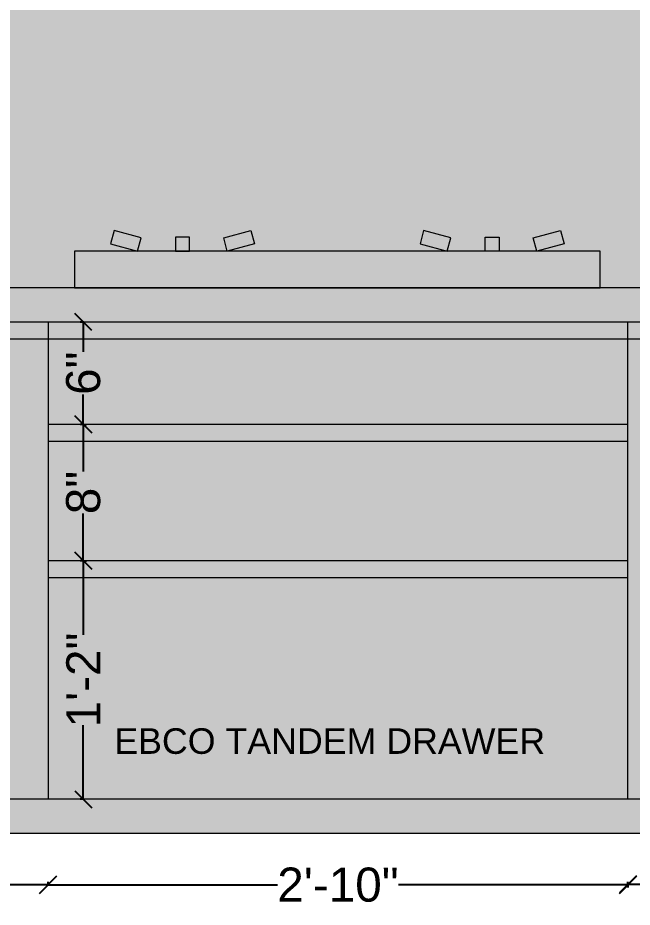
# Model space of a CAD drawing. Header units: inches. Extents: x 15448 to 46480, y -8154 to 0.
# Drawn here: x 18807.8 to 18843.8, y -3214.6 to -3162.5 of the extents above; entities that cross this region are included whole.
import ezdxf

# ---------------------------------------------------------------- set-up
doc = ezdxf.new("R2010")
doc.units = ezdxf.units.IN
doc.header["$MEASUREMENT"] = 0
doc.layers.add('IEL-HATCH-002', color=7, linetype='Continuous')
doc.layers.add('PDF4_Text', color=7, linetype='Continuous')
doc.styles.add('PDF Arial', font='arial.ttf')
doc.styles.get("Standard").update_dxf_attribs({"font": 'arial.ttf'})
doc.dimstyles.get("Standard").update_dxf_attribs({"dimtxt": 0.18, "dimasz": 0.18, "dimexe": 0.18, "dimexo": 0.0625, "dimgap": 0.09, "dimtad": 0, "dimtih": 1, "dimtoh": 1, "dimdec": 0, "dimzin": 0, "dimdsep": 46, "dimlunit": 4, "dimtxsty": 'Standard', "dimcen": 0.09, "dimadec": 0, "dimazin": 0, "dimtfac": 1, "dimtdec": 0, "dimtofl": 0, "dimtmove": 0, "dimatfit": 3, "dimfxl": 1, "dimtolj": 1, "dimtzin": 0, "dimarcsym": 0})

# ---------------------------------------------------------------- blocks, each defined once
blk = doc.blocks.new('_Oblique')
at = {"color": 0, "linetype": 'ByBlock', "lineweight": -2}
blk.add_line((-0.5, -0.5), (0.5, 0.5), dxfattribs=at)
blk = doc.blocks.new('*D160')
at = {"color": 1, "lineweight": -2, "transparency": 16777216}
for p, q in [((18809.52715575325, -3213.320165787321), (18809.52715575325, -3213.140165787321)), ((18791.52715575325, -3213.28079570858), (18791.52715575325, -3213.50016578732)), ((18791.52715575325, -3213.320165787321), (18797.87303569869, -3213.320165787321)), ((18809.52715575325, -3213.320165787321), (18803.18127580782, -3213.320165787321))]:
    blk.add_line(p, q, dxfattribs=at)
at = {"layer": 'Defpoints', "color": 0, "transparency": 16777216}
for p in [(18791.52715575325, -3182.303671322933), (18809.52715575325, -3213.320165787321), (18809.52715575325, -3213.320165787321)]:
    blk.add_point(p, dxfattribs=at)
at = {"color": 1, "lineweight": -2, "transparency": 16777216, "rotation": 180}
blk.add_blockref('_Oblique', (18791.52715575325, -3213.320165787321), dxfattribs=at)
at = {"color": 1, "lineweight": -2, "transparency": 16777216}
blk.add_blockref('_Oblique', (18809.52715575325, -3213.320165787321), dxfattribs=at)
at = {"color": 1, "lineweight": 5, "transparency": 16777216, "insert": (18800.52715575325, -3213.320165787321), "char_height": 2, "attachment_point": 5}
blk.add_mtext('\\A1;1\'-6"', dxfattribs=at)
blk = doc.blocks.new('*D161')
at = {"color": 1, "lineweight": -2, "transparency": 16777216}
for p, q in [((18809.52715575325, -3213.320165787316), (18809.52715575325, -3213.140165787316)), ((18843.52715575326, -3213.320165787316), (18843.52715575326, -3213.140165787316)), ((18809.52715575325, -3213.320165787316), (18822.98490473007, -3213.320165787316)), ((18843.52715575326, -3213.320165787316), (18830.06940677645, -3213.320165787316))]:
    blk.add_line(p, q, dxfattribs=at)
at = {"layer": 'Defpoints', "color": 0, "transparency": 16777216}
for p in [(18809.52715575325, -3213.320165787321), (18843.52715575326, -3213.320165787316), (18843.52715575326, -3213.320165787316)]:
    blk.add_point(p, dxfattribs=at)
at = {"color": 1, "lineweight": -2, "transparency": 16777216, "rotation": 180}
blk.add_blockref('_Oblique', (18809.52715575325, -3213.320165787316), dxfattribs=at)
at = {"color": 1, "lineweight": -2, "transparency": 16777216}
blk.add_blockref('_Oblique', (18843.52715575326, -3213.320165787316), dxfattribs=at)
at = {"color": 1, "lineweight": 5, "transparency": 16777216, "insert": (18826.52715575326, -3213.320165787316), "char_height": 2, "attachment_point": 5}
blk.add_mtext('\\A1;2\'-10"', dxfattribs=at)
blk = doc.blocks.new('*D162')
at = {"color": 1, "lineweight": -2, "transparency": 16777216}
for p, q in [((18860.02715559014, -3213.289399260757), (18860.02715559014, -3213.109399260757)), ((18843.52715575326, -3213.250029182017), (18843.52715575326, -3213.469399260757)), ((18843.52715575326, -3213.289399260757), (18849.12303561713, -3213.289399260757)), ((18860.02715559014, -3213.289399260757), (18854.43127572627, -3213.289399260757))]:
    blk.add_line(p, q, dxfattribs=at)
at = {"layer": 'Defpoints', "color": 0, "transparency": 16777216}
for p in [(18843.52715575326, -3185.303671322931), (18860.02715559014, -3213.289399260767), (18860.02715559014, -3213.289399260757)]:
    blk.add_point(p, dxfattribs=at)
at = {"color": 1, "lineweight": -2, "transparency": 16777216, "rotation": 180}
blk.add_blockref('_Oblique', (18843.52715575326, -3213.289399260757), dxfattribs=at)
at = {"color": 1, "lineweight": -2, "transparency": 16777216}
blk.add_blockref('_Oblique', (18860.02715559014, -3213.289399260757), dxfattribs=at)
at = {"color": 1, "lineweight": 5, "transparency": 16777216, "insert": (18851.7771556717, -3213.289399260757), "char_height": 2, "attachment_point": 5}
blk.add_mtext('\\A1;1\'-4"', dxfattribs=at)
blk = doc.blocks.new('*D171')
at = {"color": 1, "lineweight": -2, "transparency": 16777216}
for p, q in [((18811.63690039818, -3180.303678114019), (18811.41753031944, -3180.303678114019)), ((18811.59753031944, -3180.303678114019), (18811.59753031944, -3182.058835003515)), ((18811.59753031944, -3186.303678114019), (18811.59753031944, -3184.548521224524)), ((18811.63690039818, -3186.303678114019), (18811.41753031944, -3186.303678114019))]:
    blk.add_line(p, q, dxfattribs=at)
at = {"layer": 'Defpoints', "color": 0, "transparency": 16777216}
for p in [(18816.29405744953, -3180.303678114019), (18811.59753031944, -3186.303678114019), (18816.29405744953, -3186.303678114019)]:
    blk.add_point(p, dxfattribs=at)
at = {"color": 1, "lineweight": -2, "transparency": 16777216}
for p, rotation in [((18811.59753031944, -3180.303678114019), 90), ((18811.59753031944, -3186.303678114019), 270)]:
    blk.add_blockref('_Oblique', p, dxfattribs=dict(at, rotation=rotation))
at = {"color": 1, "lineweight": 5, "transparency": 16777216, "insert": (18811.59753031944, -3183.303678114024), "char_height": 2, "attachment_point": 5, "rotation": 90}
blk.add_mtext('\\A1;6"', dxfattribs=at)
blk = doc.blocks.new('*D172')
at = {"color": 1, "lineweight": -2, "transparency": 16777216}
for p, q in [((18811.59753031945, -3186.303678114019), (18811.77753031945, -3186.303678114019)), ((18811.59753031945, -3186.303678114019), (18811.59753031945, -3189.062927772954)), ((18811.59753031945, -3194.303678114019), (18811.59753031945, -3191.544428455083)), ((18811.59753031945, -3194.303678114019), (18811.77753031945, -3194.303678114019))]:
    blk.add_line(p, q, dxfattribs=at)
at = {"layer": 'Defpoints', "color": 0, "transparency": 16777216}
for p in [(18811.59753031941, -3186.303678114019), (18811.59753031938, -3194.303678114019), (18811.59753031945, -3194.303678114019)]:
    blk.add_point(p, dxfattribs=at)
at = {"color": 1, "lineweight": -2, "transparency": 16777216}
for p, rotation in [((18811.59753031945, -3186.303678114019), 90), ((18811.59753031945, -3194.303678114019), 270)]:
    blk.add_blockref('_Oblique', p, dxfattribs=dict(at, rotation=rotation))
at = {"color": 1, "lineweight": 5, "transparency": 16777216, "insert": (18811.59753031944, -3190.303678114023), "char_height": 2, "attachment_point": 5, "rotation": 90}
blk.add_mtext('\\A1;8"', dxfattribs=at)
blk = doc.blocks.new('*D173')
at = {"color": 1, "lineweight": -2, "transparency": 16777216}
for p, q in [((18811.63690039819, -3194.303678114019), (18811.41753031945, -3194.303678114019)), ((18811.59753031945, -3194.303678114019), (18811.59753031945, -3198.649558059449)), ((18811.59753031945, -3208.303678114019), (18811.59753031945, -3203.95779816859)), ((18811.63690039819, -3208.303678114019), (18811.41753031945, -3208.303678114019))]:
    blk.add_line(p, q, dxfattribs=at)
at = {"layer": 'Defpoints', "color": 0, "transparency": 16777216}
for p in [(18818.79405744954, -3194.303678114019), (18811.59753031945, -3208.303678114019), (18818.66905744965, -3208.303678114019)]:
    blk.add_point(p, dxfattribs=at)
at = {"color": 1, "lineweight": -2, "transparency": 16777216}
for p, rotation in [((18811.59753031945, -3194.303678114019), 90), ((18811.59753031945, -3208.303678114019), 270)]:
    blk.add_blockref('_Oblique', p, dxfattribs=dict(at, rotation=rotation))
at = {"color": 1, "lineweight": 5, "transparency": 16777216, "insert": (18811.59753031944, -3201.303678114024), "char_height": 2, "attachment_point": 5, "rotation": 90}
blk.add_mtext('\\A1;1\'-2"', dxfattribs=at)
blk = doc.blocks.new('A$C2FDA71ED')
at = {"lineweight": 5}
for p, q in [((56.53935174289654, 49.67127365056695), (51.36297084103717, 30.35275712479961)), ((95.17638479447487, 39.3185118463316), (56.53935174289654, 49.67127365056695)), ((90.00000389237539, 19.99999532070979), (95.17638479447487, 39.3185118463316)), ((164.0956375756869, 39.99999532070251), (144.0956375756869, 39.99999532070251)), ((144.0956375756869, 39.99999532070251), (144.0956375756068, 19.99999532070251)), ((164.0956375756869, 19.99999532070979), (164.0956375756869, 39.99999532070251)), ((213.0148903568188, 39.31851184643347), (251.6519234083971, 49.67127365049419)), ((218.1912712589983, 19.99999532070979), (213.0148903568188, 39.31851184643347)), ((251.6519234083971, 49.67127365049419), (256.8283043104166, 30.35275712482871)), ((498.3480843763246, 49.67127365056695), (493.1717034745525, 30.35275712482144)), ((536.9851174279029, 39.31851184638981), (498.3480843763246, 49.67127365056695)), ((531.8087365258834, 19.99999532070251), (536.9851174279029, 39.31851184638981)), ((585.9043702091149, 19.99999532070251), (585.9043702091149, 39.99999532067341)), ((585.9043702091149, 39.99999532067341), (605.9043702091076, 39.99999532067341)), ((605.9043702091076, 39.99999532067341), (605.9043702091076, 19.99999532070251)), ((654.8236229903268, 39.31851184639709), (693.4606560418179, 49.67127365056695)), ((660.000003892339, 19.99999532070251), (654.8236229903268, 39.31851184639709)), ((693.4606560418179, 49.67127365056695), (698.6370369440119, 30.35275712478506)), ((51.36297084103717, 30.35275712479961), (90.00000389237539, 19.99999532070979)), ((256.8283043104166, 30.35275712482871), (218.1912712589983, 19.99999532070979)), ((493.1717034745525, 30.35275712482144), (531.8087365258834, 19.99999532070251)), ((698.6370369440119, 30.35275712478506), (660.000003892339, 19.99999532070251)), ((750.0000038924773, 19.99999532065158), (3.892404492944479e-06, 19.99999532070251)), ((3.892404492944479e-06, 19.99999532070251), (3.892194564885258e-06, -32.45871879550862)), ((144.0956375756068, 19.99999532070251), (164.0956375756869, 19.99999532070979)), ((605.9043702091076, 19.99999532070251), (585.9043702091149, 19.99999532070251)), ((750.0000038920383, -32.45871879553772), (750.0000038924773, 19.99999532065158)), ((3.892324457410723e-06, -32.45871879550862), (750.0000038923099, -32.45871879553772))]:
    blk.add_line(p, q, dxfattribs=at)

msp = doc.modelspace()

# ---------------------------------------------------------------- hatches: boundary and pattern name
at = {"layer": 'IEL-HATCH-002', "lineweight": 5, "true_color": 0xae9490, "transparency": 33554687}
h = msp.add_hatch(color=253, dxfattribs=at)
h.dxf.hatch_style = 1
h.paths.add_polyline_path([(18791.02715575325, -3090.303678114017), (18773.52715575325, -3090.303678114017), (18773.52715575325, -3116.303678114017), (18791.02715575325, -3116.303678114017), (18791.02715575325, -3114.983965018894)])
h.paths.add_polyline_path([(18808.52715575326, -3090.303678114017), (18791.02715575325, -3090.303678114017), (18791.02715575325, -3114.983965018894), (18791.02715575325, -3116.303678114017), (18808.52715575326, -3116.303678114017)])
h.paths.add_polyline_path([(18826.52715575325, -3090.303678114017), (18808.52715575326, -3090.303678114017), (18808.52715575326, -3116.303678114017), (18826.52715575325, -3116.303678114017)])
h.paths.add_polyline_path([(18844.52715575325, -3090.303678114017), (18826.52715575325, -3090.303678114017), (18826.52715575325, -3116.303678114017), (18844.52715575325, -3116.303678114017)])
h.paths.add_polyline_path([(18863.52715575326, -3090.303678114017), (18844.52715575325, -3090.303678114017), (18844.52715575325, -3116.303678114017), (18863.52715575326, -3116.303678114017)])
h.paths.add_polyline_path([(18882.52715575326, -3090.303678114017), (18863.52715575326, -3090.303678114017), (18863.52715575326, -3116.303678114017), (18882.52715575326, -3116.303678114017)])
h.paths.add_polyline_path([(18808.52715575326, -3116.303678114017), (18791.02715575325, -3116.303678114017), (18791.02715575325, -3148.303678114017), (18808.52715575325, -3148.303678114017)])
h.paths.add_polyline_path([(18791.02715575325, -3116.303678114017), (18773.52715575325, -3116.303678114017), (18773.52715575325, -3148.303678114017), (18791.02715575325, -3148.303678114017)])
h.paths.add_polyline_path([(18858.19382241993, -3116.303678114017), (18844.52715575325, -3116.303678114017), (18844.52715575325, -3148.303678114017), (18858.19382241993, -3148.303678114017)])
h.paths.add_polyline_path([(18871.8604890866, -3116.303678114017), (18863.52715575326, -3116.303678114017), (18858.19382241993, -3116.303678114017), (18858.19382241993, -3148.303678114017), (18871.8604890866, -3148.303678114017)])
h.paths.add_polyline_path([(18885.52715575326, -3116.303678114017), (18871.8604890866, -3116.303678114017), (18871.8604890866, -3148.303678114017), (18885.52715575326, -3148.303678114017)])
h.paths.add_polyline_path([(18891.3654257398, -3103.537288133467), (18882.52715575326, -3116.303678114017), (18885.52715575326, -3116.303678114017), (18900.52715575326, -3116.303678114017)])
h.paths.add_polyline_path([(18882.52715575326, -3091.22162272577), (18882.52715575326, -3116.303678114017), (18891.3654257398, -3103.537288133467)])
h.paths.add_polyline_path([(18900.52715575326, -3090.303678114017), (18882.52715575326, -3090.303678114017), (18882.52715575326, -3091.22162272577), (18891.3654257398, -3103.537288133467)])
h.paths.add_polyline_path([(18900.52715575326, -3090.303678114017), (18891.3654257398, -3103.537288133467), (18900.52715575326, -3116.303678114017)])
h.paths.add_polyline_path([(18900.52715575326, -3116.303678114017), (18885.52715575326, -3116.303678114017), (18893.02715575326, -3132.303678114017)])
h.paths.add_polyline_path([(18885.52715575326, -3116.303678114017), (18885.52715575326, -3148.303678114017), (18893.02715575326, -3132.303678114017)])
h.paths.add_polyline_path([(18900.52715575326, -3116.303678114017), (18893.02715575326, -3132.303678114017), (18900.52715575326, -3148.303678114017)])
h.paths.add_polyline_path([(18893.02715575326, -3132.303678114017), (18885.52715575326, -3148.303678114017), (18900.52715575326, -3148.303678114017)])
h.paths.add_polyline_path([(18900.52715575326, -3180.303678114017), (18876.52715575326, -3180.303678114017), (18888.52715575326, -3194.303678114017)])
h.paths.add_polyline_path([(18888.52715575326, -3194.303678114017), (18876.52715575326, -3208.303678114017), (18900.52715575326, -3208.303678114017)])
h.paths.add_polyline_path([(18900.52715575326, -3180.303678114017), (18888.52715575326, -3194.303678114017), (18900.52715575326, -3208.303678114017)])
h.paths.add_polyline_path([(18876.52715575326, -3180.303678114017), (18876.52715575326, -3208.303678114017), (18888.52715575326, -3194.303678114017)])
h.paths.add_polyline_path([(18876.52715575326, -3181.303678114017), (18860.02715559014, -3181.303678114017), (18860.02715559014, -3208.303678114017), (18876.52715575326, -3208.303678114017)])
h.paths.add_polyline_path([(18860.02715559014, -3181.303678114017), (18843.52715575326, -3181.303678114017), (18843.52715575326, -3208.303678114017), (18860.02715559014, -3208.303678114017)])
h.paths.add_polyline_path([(18843.52715575326, -3187.303678114017), (18809.52715575325, -3187.303678114017), (18809.52715575325, -3194.303678114017), (18843.52715575326, -3194.303678114017)])
h.paths.add_polyline_path([(18843.52715575326, -3181.303678114017), (18809.52715575325, -3181.303678114017), (18809.52715575325, -3186.303678114017), (18843.52715575326, -3186.303678114017)])
h.paths.add_polyline_path([(18843.52715575326, -3195.303678114017), (18809.52715575325, -3195.303678114017), (18809.52715575325, -3208.303678114017), (18843.52715575326, -3208.303678114017)])
h.paths.add_polyline_path([(18809.52715575325, -3181.303678114017), (18791.52715575325, -3181.303678114017), (18791.52715575325, -3208.303678114017), (18809.52715575325, -3208.303678114017)])
h.paths.add_polyline_path([(18791.52715575325, -3181.303678114017), (18773.52715575325, -3181.303678114017), (18773.52715575325, -3208.303678114017), (18791.52715575325, -3208.303678114017)])
h.paths.add_polyline_path([(18900.52715575326, -3208.303678114017), (18773.52715575325, -3208.303678114017), (18773.52715575325, -3210.303678114017), (18900.52715575326, -3210.303678114017)])
h.paths.add_polyline_path([(18785.98742145703, -3137.597163789324), (18799.5447202292, -3137.597163789324), (18799.5447202292, -3134.50609966927), (18785.98742145703, -3134.50609966927)], flags=9)
h.paths.add_polyline_path([(18859.99049103411, -3142.597163789324), (18867.56211449932, -3142.597163789324), (18867.56211449932, -3136.980519860265), (18859.99049103411, -3136.980519860265)], flags=24)
h.paths.add_polyline_path([(18885.49867657299, -3138.427190302741), (18902.08360153888, -3138.427190302741), (18902.08360153888, -3130.310546373682), (18885.49867657299, -3130.310546373682)], flags=9)
h.paths.add_polyline_path([(18880.76921266436, -3198.627050438372), (18898.28319629328, -3198.627050438372), (18898.28319629328, -3193.010406509314), (18880.76921266436, -3193.010406509314)], flags=9)
h.paths.add_polyline_path([(18863.40497198116, -3199.078645362432), (18874.0502652963, -3199.078645362432), (18874.0502652963, -3195.987581242378), (18863.40497198116, -3195.987581242378)], flags=24)
h.paths.add_polyline_path([(18846.47169189261, -3199.078645362432), (18857.11698520775, -3199.078645362432), (18857.11698520775, -3195.987581242378), (18846.47169189261, -3195.987581242378)], flags=24)
h.paths.add_polyline_path([(18812.8706855248, -3206.450152454229), (18838.8843280896, -3206.450152454229), (18838.8843280896, -3203.359088334174), (18812.8706855248, -3203.359088334174)], flags=24)
h.paths.add_polyline_path([(18794.90497214428, -3200.078645362432), (18805.55026545942, -3200.078645362432), (18805.55026545942, -3196.987581242378), (18794.90497214428, -3196.987581242378)], flags=24)
h.paths.add_polyline_path([(18777.97169205573, -3200.078645362432), (18788.61698537087, -3200.078645362432), (18788.61698537087, -3196.987581242378), (18777.97169205573, -3196.987581242378)], flags=24)
at = {"layer": 'IEL-HATCH-002', "lineweight": 5, "true_color": 0xefebe6, "transparency": 33554687}
h = msp.add_hatch(color=7, dxfattribs=at)
h.dxf.hatch_style = 1
edge = h.paths.add_edge_path()
edge.add_line((18900.52715575326, -3148.303678114017), (18889.90751833845, -3148.303678114017))
edge.add_line((18889.90751833845, -3148.303678114017), (18889.90751833845, -3154.303678114017))
edge.add_line((18889.90751833845, -3154.303678114017), (18859.90751833845, -3154.303678114017))
edge.add_line((18859.90751833845, -3154.303678114017), (18859.90751833845, -3148.303678114017))
edge.add_line((18859.90751833845, -3148.303678114017), (18844.52715575325, -3148.303678114017))
edge.add_arc((18826.63697572152, -3201.842029877495), 56.44832726589844, 64.57924020242899, 71.52262198943419, ccw=False)
edge.add_line((18850.86812060246, -3150.859039882039), (18850.63697572253, -3151.34537501636))
edge.add_arc((18826.63697572152, -3201.842029877496), 55.90985737965612, 64.57924020243424, 77.3380518498787)
edge.add_arc((18826.63697572152, -3210.322379243809), 64.21087999945047, 78.9969723192388, 81.01413112799632)
edge.add_line((18836.66612842206, -3146.899566262887), (18834.33880243203, -3149.678734753725))
edge.add_line((18834.33880243203, -3149.678734753725), (18818.93514901101, -3149.678734753725))
edge.add_line((18818.93514901101, -3149.678734753725), (18816.60782302099, -3146.899566262884))
edge.add_arc((18826.63697572152, -3210.322379243809), 64.21087999945048, 98.98586887198724, 101.0030276807595)
edge.add_arc((18826.63697572152, -3201.842029877496), 55.90985737965611, 102.6619481501194, 115.420759797566)
edge.add_line((18802.6369757205, -3151.345375016361), (18802.40583084057, -3150.859039882042))
edge.add_arc((18826.63697572152, -3201.842029877495), 56.44832726589843, 99.69944547874888, 115.42075979757541, ccw=False)
edge.add_line((18817.1265705924, -3146.200625820822), (18817.12657059239, -3118.587578363754))
edge.add_line((18817.12657059239, -3118.587578363754), (18836.14738085066, -3118.587578363756))
edge.add_line((18836.14738085066, -3118.587578363756), (18836.14738085066, -3146.200625820828))
edge.add_arc((18826.63697572152, -3201.842029877495), 56.44832726589843, 71.52262198943419, 80.3005545212211, ccw=False)
edge.add_line((18844.52715575325, -3148.303678114017), (18844.52715575325, -3116.303678114017))
edge.add_line((18844.52715575325, -3116.303678114017), (18808.52715575325, -3116.303678114017))
edge.add_line((18808.52715575326, -3116.303678114017), (18808.52715575325, -3148.303678114017))
edge.add_line((18808.52715575325, -3148.303678114017), (18773.52715575325, -3148.303678114017))
edge.add_line((18773.52715575325, -3148.303678114017), (18773.52715575325, -3178.303678114017))
edge.add_line((18773.52715575325, -3178.303678114017), (18790.11064984983, -3178.303678114017))
edge.add_arc((18789.86333000453, -3178.401530056814), 0.2659738870397589, 21.58619770526947, 113.5781784777835)
edge.add_line((18789.75694044972, -3178.157760962766), (18789.75694044972, -3178.127496772741))
edge.add_line((18789.75694044972, -3178.127496772741), (18788.5860053417, -3177.996892463991))
edge.add_line((18788.5860053417, -3177.996892463991), (18788.5860053417, -3177.656803173145))
edge.add_line((18788.5860053417, -3177.656803173145), (18788.5860053417, -3176.970334885377))
edge.add_line((18788.5860053417, -3176.970334885377), (18788.5860053417, -3176.628135589143))
edge.add_line((18788.5860053417, -3176.628135589143), (18789.86154662557, -3176.540592937961))
edge.add_line((18789.86154662557, -3176.540592937961), (18789.88881217598, -3176.527137497314))
edge.add_arc((18789.96962857361, -3176.273738960496), 0.2659738870397133, 252.3109569997357, 357.1400386748787)
edge.add_line((18790.23527118166, -3176.287009731845), (18790.28243977673, -3175.342830355899))
edge.add_line((18790.28243977673, -3175.342830355899), (18790.38882933155, -3175.342830355899))
edge.add_arc((18790.80870357477, -3175.41389265865), 0.4258453134625201, 127.6785748160328, 170.3939121199089, ccw=False)
edge.add_line((18790.54841366377, -3175.076856468863), (18790.54841366377, -3171.122121642955))
edge.add_arc((18790.56938965732, -3171.03410190154), 0.09048462402216229, 136.5629318753044, 256.5958524679303, ccw=False)
edge.add_arc((18790.74172918474, -3170.770496720532), 0.3118063337435411, 140.4177340594418, 220.2322478675439, ccw=False)
edge.add_arc((18790.57031607733, -3170.517937681497), 0.08746559781488542, 102.66736605383898, 218.0260857354626, ccw=False)
edge.add_line((18790.5511356997, -3170.432601031016), (18790.5511356997, -3166.779494652795))
edge.add_arc((18791.02988869636, -3166.778472281285), 0.4787540882930991, 0.12235303022089283, 180.1223542911982, ccw=False)
edge.add_line((18791.50864169305, -3166.777449920311), (18791.50864169305, -3170.432601031011))
edge.add_arc((18791.48295522112, -3170.520032464538), 0.09112656258758058, -34.15926980995249, 73.62774472470232, ccw=False)
edge.add_arc((18791.3260758648, -3170.766799891147), 0.3036703526517747, -40.09976361160699, 40.0997636105086, ccw=False)
edge.add_arc((18791.52956949818, -3171.024696349771), 0.06862755520546365, -37.445863914165784, 65.19525957482449, ccw=False)
edge.add_ellipse((18791.02716666044, -3171.08210713467), major_axis=(-0.5319477740800539, 3.257240694203488e-17), ratio=0.1725725387252985, start_angle=176.949396870645, end_angle=363.0506031293549, ccw=False)
edge.add_arc((18791.48489273724, -3171.034025878412), 0.0905703874920893, 284.25865736299437, 341.51793163322634, ccw=False)
edge.add_ellipse((18791.02716666044, -3171.08210713467), major_axis=(0.5319477740792241, 3.257240694198406e-17), ratio=0.1725725387255677, start_angle=205.8419327633244, end_angle=334.1580672366752)
edge.add_line((18791.50591965711, -3171.122121642958), (18791.50591965711, -3175.076856468858))
edge.add_arc((18791.24562974611, -3175.41389265865), 0.4258453134622523, 9.606087880091025, 52.32142518517202, ccw=False)
edge.add_line((18791.66550398934, -3175.342830355899), (18791.77189354415, -3175.342830355899))
edge.add_line((18791.77189354415, -3175.342830355899), (18791.81906213922, -3176.287009731849))
edge.add_arc((18792.08470474728, -3176.273738960496), 0.2659738870397132, 182.8599613260019, 270)
edge.add_line((18792.08470474728, -3176.539712847536), (18792.29739287117, -3176.539712847535))
edge.add_line((18792.29739287117, -3176.539712847534), (18792.29739287117, -3176.547772244566))
edge.add_line((18792.29739287117, -3176.547772244566), (18793.46832797919, -3176.628135589142))
edge.add_line((18793.46832797919, -3176.628135589142), (18793.46832797919, -3176.970334885377))
edge.add_line((18793.46832797919, -3176.970334885377), (18793.59381017726, -3176.970334885378))
edge.add_arc((18793.59381017726, -3176.704360998338), 0.2659738870392141, 270, 354.1140121628374)
edge.add_line((18793.85838183033, -3176.731636426509), (18794.38645749731, -3174.27284700805))
edge.add_arc((18795.1749325815, -3174.395264404222), 0.7979216611187371, 145.6896067433985, 171.1748085541884, ccw=False)
edge.add_arc((18797.14525751442, -3176.609467136268), 3.743062589661878, 104.012676902453, 134.6258519405013, ccw=False)
edge.add_arc((18796.2876511818, -3173.072365380763), 0.1063895548159052, 0, 117.25787937654431, ccw=False)
edge.add_line((18796.39404073662, -3173.072365380763), (18796.39404073663, -3173.372313097247))
edge.add_arc((18795.86209296255, -3173.372313097243), 0.5319477740794873, 316.92658344834155, 359.9999999996326, ccw=False)
edge.add_line((18796.25066975533, -3173.735598811879), (18794.72859533947, -3174.843171179931))
edge.add_arc((18795.11717213226, -3175.206456894556), 0.5319477740799221, 136.9265834499852, 174.114012136729)
edge.add_line((18794.58802882616, -3175.151906037974), (18794.30199447577, -3177.656803173145))
edge.add_line((18794.30199447577, -3177.656803173145), (18793.46832797919, -3177.656803173145))
edge.add_line((18793.46832797919, -3177.656803173145), (18793.46832797919, -3177.996892463992))
edge.add_line((18793.46832797919, -3177.996892463992), (18792.18103589731, -3178.140475051414))
edge.add_line((18792.18103589732, -3178.140475051414), (18792.19100331636, -3178.135556169775))
edge.add_arc((18792.19100331636, -3178.401530056814), 0.2659738870397589, 90.00000000117554, 158.4138022947305)
edge.add_line((18791.94368347107, -3178.303678114017), (18811.07436014041, -3178.303678114017))
edge.add_line((18811.07436014041, -3178.303678114017), (18811.07436014042, -3176.148219812756))
edge.add_line((18811.07436014042, -3176.148219812756), (18814.77233959686, -3176.148219812756))
edge.add_line((18814.77233959686, -3176.148219812756), (18813.18479565818, -3175.722838696433))
edge.add_line((18813.18479565818, -3175.722838696433), (18813.39748621633, -3174.929066727085))
edge.add_line((18813.39748621633, -3174.929066727085), (18814.98503015503, -3175.354447843414))
edge.add_line((18814.98503015503, -3175.354447843413), (18814.77233959686, -3176.148219812756))
edge.add_line((18814.77233959686, -3176.148219812756), (18816.99505673069, -3176.148219812756))
edge.add_line((18816.99505673069, -3176.148219812756), (18816.99505673069, -3175.326446600212))
edge.add_line((18816.99505673069, -3175.326446600212), (18817.81682994323, -3175.326446600212))
edge.add_line((18817.81682994324, -3175.326446600212), (18817.81682994324, -3176.148219812756))
edge.add_line((18817.81682994324, -3176.148219812756), (18820.03954707706, -3176.148219812757))
edge.add_line((18820.03954707706, -3176.148219812757), (18819.82685651889, -3175.35444784341))
edge.add_line((18819.82685651889, -3175.35444784341), (18821.41440045759, -3174.929066727088))
edge.add_line((18821.41440045759, -3174.929066727088), (18821.62709101575, -3175.722838696432))
edge.add_line((18821.62709101575, -3175.722838696432), (18820.03954707706, -3176.148219812757))
edge.add_line((18820.03954707706, -3176.148219812757), (18832.92566867418, -3176.148219812758))
edge.add_line((18832.92566867418, -3176.148219812757), (18831.33812473548, -3175.722838696433))
edge.add_line((18831.33812473548, -3175.722838696433), (18831.55081529363, -3174.929066727085))
edge.add_line((18831.55081529364, -3174.929066727085), (18833.13835923234, -3175.354447843411))
edge.add_line((18833.13835923233, -3175.354447843411), (18832.92566867417, -3176.148219812758))
edge.add_line((18832.92566867418, -3176.148219812757), (18835.148385808, -3176.148219812758))
edge.add_line((18835.148385808, -3176.148219812758), (18835.148385808, -3175.326446600214))
edge.add_line((18835.148385808, -3175.326446600213), (18835.97015902054, -3175.326446600213))
edge.add_line((18835.97015902054, -3175.326446600213), (18835.97015902054, -3176.148219812758))
edge.add_line((18835.97015902054, -3176.148219812758), (18838.19287615437, -3176.148219812758))
edge.add_line((18838.19287615437, -3176.148219812758), (18837.98018559621, -3175.354447843411))
edge.add_line((18837.98018559621, -3175.354447843411), (18839.5677295349, -3174.929066727085))
edge.add_line((18839.5677295349, -3174.929066727085), (18839.78042009307, -3175.722838696434))
edge.add_line((18839.78042009307, -3175.722838696434), (18838.19287615436, -3176.148219812758))
edge.add_line((18838.19287615436, -3176.148219812758), (18841.89085561082, -3176.148219812758))
edge.add_line((18841.89085561082, -3176.148219812758), (18841.8908556108, -3178.303678114017))
edge.add_line((18841.8908556108, -3178.303678114017), (18875.52715575326, -3178.303678114017))
edge.add_line((18875.52715575326, -3178.303678114017), (18875.52715575326, -3178.003678114017))
edge.add_arc((18875.72715575326, -3178.003678114017), 0.2000000000003866, 90, 179.9999999999349, ccw=False)
edge.add_line((18875.72715575326, -3177.803678114016), (18875.82715575326, -3177.803678114016))
edge.add_arc((18875.82715575326, -3178.003678114017), 0.2000000000003865, 0, 90, ccw=False)
edge.add_line((18876.02715575326, -3178.003678114017), (18876.02715575326, -3178.303678114017))
edge.add_line((18876.02715575326, -3178.303678114017), (18900.52715575327, -3178.303678114017))
edge.add_line((18900.52715575326, -3178.303678114017), (18900.52715575326, -3148.303678114017))
h.paths.add_polyline_path([(18827.40359490358, -3150.774840318355), (18826.63697572151, -3150.774840318355), (18825.87035653947, -3150.774840318356), (18825.01059194002, -3149.877310919765), (18826.63697572152, -3149.877310919762), (18828.26335950303, -3149.877310919763)], flags=16)
h.paths.add_polyline_path([(18871.65035599193, -3159.482109358053), (18878.21379391826, -3159.482109358053), (18878.21379391826, -3155.360690531314), (18871.65035599193, -3155.360690531314)], flags=24)
h.paths.add_polyline_path([(18859.99020946064, -3153.063568973504), (18859.99020946064, -3149.517866381416), (18855.8687906339, -3149.517866381416), (18855.8687906339, -3153.063568973504)], flags=25)
at = {"layer": 'IEL-HATCH-002', "lineweight": 5, "true_color": 0x636466, "transparency": 33554687}
h = msp.add_hatch(color=251, dxfattribs=at)
h.dxf.hatch_style = 1
h.paths.add_polyline_path([(18792.19100331636, -3176.539712847535), (18792.08470474728, -3176.539712847536, -0.3996680102520109), (18791.81906213922, -3176.287009731849), (18791.77189354415, -3175.342830355899), (18791.66550398934, -3175.342830355899), (18790.38882933155, -3175.342830355899), (18790.28243977673, -3175.342830355899), (18790.23527118166, -3176.287009731845, -0.3996680102564683), (18789.96962857361, -3176.539712847536), (18789.86333000453, -3176.539712847535), (18789.86333000453, -3178.135556169775, -0.3077060944896258), (18790.11064984983, -3178.303678114017), (18791.94368347107, -3178.303678114017, -0.3077060944896259), (18792.19100331636, -3178.135556169775)], flags=17)
h.paths.add_polyline_path([(18789.75694044971, -3176.547772244566), (18788.63518193331, -3176.624760512805, 0.3922375735150286), (18788.5860053417, -3176.67780331181), (18788.5860053417, -3176.970334885377), (18788.5860053417, -3177.656803173145), (18788.5860053417, -3177.949334746711, 0.3922375748135759), (18788.63518193355, -3178.002377545736), (18789.75694044972, -3178.127496772741), (18789.75694044972, -3178.083053347765)], flags=17)
h.paths.add_polyline_path([(18788.5860053417, -3176.970334885377), (18788.46052314361, -3176.970334885378, -0.3844349192868459), (18788.19595149055, -3176.731636426509), (18787.66787582357, -3174.27284700805, 0.111660796781661), (18787.538480887, -3173.945495200863, 0.1377860701650858), (18785.76668213909, -3172.965975825947, 0.414213562403765), (18785.66029258426, -3173.072365380763), (18785.66029258427, -3173.372313097247, 0.1901878391889804), (18785.80366356556, -3173.735598811879), (18787.3257379814, -3174.843171179914, -0.1580741381154157), (18787.46498069701, -3175.140313104855), (18787.75233884512, -3177.656803173145), (18788.5860053417, -3177.656803173145)])
h.paths.add_polyline_path([(18793.46832797919, -3176.970334885377), (18793.46832797919, -3176.67780331181, 0.396330753402911), (18793.41839940012, -3176.624708902577), (18792.29739287117, -3176.547772244566), (18792.29739287117, -3176.592215669546), (18792.29739287117, -3178.127496772741), (18793.42290099314, -3178.001959320447, 0.3719132293055717), (18793.46832797919, -3177.949334746711), (18793.46832797919, -3177.656803173145)], flags=17)
h.paths.add_polyline_path([(18794.58802882616, -3175.151906037974, -0.1636999569565625), (18794.72859533947, -3174.843171179931), (18796.25066975533, -3173.735598811879, 0.190187839190552), (18796.39404073663, -3173.372313097243), (18796.39404073662, -3173.072365380759, 0.4142135623545729), (18796.28765118181, -3172.965975825947, 0.1377860701694029), (18794.51585243385, -3173.945495200908, 0.1116607967644983), (18794.38645749731, -3174.27284700805), (18793.85838183033, -3176.731636426509, -0.3844349192868485), (18793.59381017726, -3176.970334885378), (18793.46832797919, -3176.970334885377), (18793.46832797919, -3177.656803173145), (18794.30199447577, -3177.656803173145)], flags=17)
edge = h.paths.add_edge_path(flags=17)
edge.add_ellipse((18791.02716666044, -3171.08210713467), major_axis=(0.5319477740792241, 3.257240694198406e-17), ratio=0.1725725387255677, start_angle=205.8419327633244, end_angle=334.1580672366752, ccw=False)
edge.add_line((18790.54841366377, -3171.126278188175), (18790.54841366377, -3175.07685646886))
edge.add_line((18790.54841366377, -3175.07685646886), (18791.50591965711, -3175.07685646886))
edge.add_line((18791.50591965711, -3175.07685646886), (18791.50591965711, -3171.122121642958))
h.paths.add_polyline_path([(18791.55836062336, -3170.571199599689, 0.1446719927147617), (18790.5014167694, -3170.571818254675, 0.3519957961267015), (18790.49597269752, -3170.962400182599, -0.1445167299838956), (18791.55836062336, -3170.9624001826, 0.3649564811703312)], flags=17)
edge = h.paths.add_edge_path(flags=17)
edge.add_ellipse((18791.02716666044, -3171.08210713467), major_axis=(-0.5319477740800539, 3.257240694203488e-17), ratio=0.1725725387252985, start_angle=176.949396870645, end_angle=363.0506031293548)
edge.add_arc((18790.56938965732, -3171.03410190154), 0.09048462402216229, 215.7695111858128, 256.59585243601)
edge.add_ellipse((18791.02716666044, -3171.08210713467), major_axis=(0.5319477740792241, 3.257240694198406e-17), ratio=0.1725725387255677, start_angle=205.8419327633244, end_angle=334.1580672366752)
edge.add_arc((18791.48489273724, -3171.034025878412), 0.09057038749208929, 283.4243375841406, 324.2102987232904)
h.paths.add_polyline_path([(18790.54411753086, -3170.434487894415, 0.5238808381533775), (18790.50141676939, -3170.571818254678, -0.1446719927179803), (18791.55836062337, -3170.571199599693, 0.5083554109298111), (18791.5086416931, -3170.432601031026, 0.1320818815335934)], flags=17)
edge = h.paths.add_edge_path(flags=17)
edge.add_arc((18790.5247638227, -3171.024696349771), 0.06862755520546367, 114.8047404185465, 245.195259568275)
edge.add_ellipse((18791.02716666044, -3171.08210713467), major_axis=(-0.5319477740800539, 3.257240694203488e-17), ratio=0.1725725387252985, start_angle=176.949396870645, end_angle=363.0506031293549, ccw=False)
edge.add_arc((18791.52956949818, -3171.024696349771), 0.06862755520546365, 294.804740426554, 425.1952595683547)
edge.add_arc((18791.02716666044, -3172.761845588615), 1.876211820524582, 73.55346756478302, 106.4465324345799)
h.paths.add_polyline_path([(18791.55836062337, -3170.571199599698, -0.3649564811591284), (18791.55836062336, -3170.9624001826, -0.6394683947308782), (18791.55836062338, -3171.086992516936, -0.1798651607340956), (18791.50591965711, -3171.122121642959), (18791.50591965711, -3175.076856468858, -0.1885693885643058), (18791.66550398934, -3175.342830355899), (18791.77189354415, -3175.342830355899), (18791.81906213922, -3176.287009731847, 0.3996680102555398), (18792.08470474728, -3176.539712847536), (18792.19100331636, -3176.539712847535), (18792.29739287117, -3176.592215669546), (18792.29739287117, -3176.547772244566), (18793.41839940012, -3176.624708902577, -0.3963307534016572), (18793.46832797919, -3176.67780331181), (18793.46832797919, -3176.970334885377), (18793.59381017726, -3176.970334885378, 0.3844349192820047), (18793.85838183033, -3176.731636426515), (18794.38645749731, -3174.272847008059, -0.1116607967675202), (18794.51585243385, -3173.945495200908, -0.1377860701693951), (18796.28765118181, -3172.965975825947, -0.41421356235659), (18796.39404073662, -3173.07236538076), (18796.39404073663, -3173.37231309723, -0.1901878391970466), (18796.25066975533, -3173.735598811879), (18794.72859533947, -3174.84317117993, 0.1636999569573038), (18794.58802882616, -3175.151906037974), (18794.30199447577, -3177.656803173145), (18793.46832797919, -3177.656803173145), (18793.46832797919, -3177.949334746711, -0.3719132293066975), (18793.42290099314, -3178.001959320447), (18792.29739287117, -3178.127496772741), (18792.29739287117, -3178.083053347765), (18792.19100331635, -3178.135556169775, 0.3077060944834628), (18791.94368347107, -3178.303678114017), (18811.07436014041, -3178.303678114017), (18811.07436014042, -3176.148219812756), (18814.77233959686, -3176.148219812756), (18813.18479565818, -3175.722838696433), (18813.39748621633, -3174.929066727085), (18814.98503015503, -3175.354447843413), (18814.77233959686, -3176.148219812756), (18816.99505673069, -3176.148219812756), (18816.99505673069, -3175.326446600212), (18817.81682994324, -3175.326446600212), (18817.81682994324, -3176.148219812756), (18816.99505673069, -3176.148219812756), (18811.07436014042, -3176.148219812756), (18811.07436014041, -3178.303678114017), (18790.11064984983, -3178.303678114017, 0.3077060944834632), (18789.86333000454, -3178.135556169775), (18789.75694044972, -3178.083053347765), (18789.75694044972, -3178.127496772741), (18788.63518193355, -3178.002377545736, -0.3922375748371636), (18788.5860053417, -3177.949334746711), (18788.5860053417, -3177.656803173145), (18787.75233884512, -3177.656803173145), (18787.46498069702, -3175.140313104917, 0.1580741381454548), (18787.3257379814, -3174.843171179915), (18785.80366356557, -3173.73559881188, -0.1901878391848265), (18785.66029258427, -3173.372313097256), (18785.66029258426, -3173.072365380765, -0.4142135624108219), (18785.76668213909, -3172.965975825947, -0.137786070164853), (18787.538480887, -3173.945495200861, -0.1116607967825975), (18787.66787582357, -3174.27284700805), (18788.19595149055, -3176.731636426515, 0.3844349192820031), (18788.46052314362, -3176.970334885378), (18788.5860053417, -3176.970334885377), (18788.5860053417, -3176.67780331181, -0.3922375733425996), (18788.63518193328, -3176.624760512807), (18789.75694044971, -3176.547772244566), (18789.75694044971, -3176.592215669546), (18789.86333000453, -3176.539712847535), (18789.96962857361, -3176.539712847536, 0.3996680102577057), (18790.23527118166, -3176.287009731846), (18790.28243977673, -3175.342830355899), (18790.38882933155, -3175.342830355899, -0.188569388558717), (18790.54841366377, -3175.076856468863), (18790.54841366377, -3171.122121642955, -0.1800470581955314), (18790.49597269752, -3171.086992516941, -0.6394683947896078), (18790.49597269752, -3170.9624001826, -0.3519957961170318), (18790.50141676939, -3170.571818254684, -0.5506568491669547), (18790.5511356997, -3170.432601031016), (18790.5511356997, -3166.779494652795, -1.000000011004305), (18791.50864169305, -3166.777449920311), (18791.50864169305, -3170.432601031011, -0.5083554111229752)])
h = msp.add_hatch(color=251, dxfattribs=at)
h.dxf.hatch_style = 1
h.paths.add_polyline_path([(18841.89085561082, -3176.148219812758), (18811.07436014042, -3176.148219812756), (18811.07436014042, -3178.303678114016), (18841.89085561081, -3178.303678114017)])
h.paths.add_polyline_path([(18821.41440045759, -3174.929066727088), (18819.82685651889, -3175.35444784341), (18820.03954707706, -3176.148219812756), (18821.62709101575, -3175.722838696432)])
h.paths.add_polyline_path([(18814.98503015503, -3175.354447843413), (18813.39748621633, -3174.929066727085), (18813.18479565818, -3175.722838696433), (18814.77233959686, -3176.148219812756)])
h.paths.add_polyline_path([(18817.81682994324, -3175.326446600212), (18816.99505673069, -3175.326446600212), (18816.99505673069, -3176.148219812756), (18817.81682994324, -3176.148219812756)])
h.paths.add_polyline_path([(18833.13835923233, -3175.354447843411), (18831.55081529364, -3174.929066727085), (18831.33812473548, -3175.722838696433), (18832.92566867418, -3176.148219812756)])
h.paths.add_polyline_path([(18835.97015902054, -3175.326446600213), (18835.148385808, -3175.326446600213), (18835.148385808, -3176.148219812756), (18835.97015902054, -3176.148219812756)])
h.paths.add_polyline_path([(18839.5677295349, -3174.929066727085), (18837.98018559621, -3175.354447843411), (18838.19287615437, -3176.148219812756), (18839.78042009307, -3175.722838696434)])
at = {"layer": 'IEL-HATCH-002', "lineweight": 5, "true_color": 0x755f48, "transparency": 33554687}
h = msp.add_hatch(color=37, dxfattribs=at)
h.dxf.hatch_style = 1
h.paths.add_polyline_path([(18875.52715575326, -3180.303678114017), (18875.52715575326, -3178.303678114017), (18773.52715575325, -3178.303678114017), (18773.52715575325, -3180.303678114017)])
at = {"layer": 'IEL-HATCH-002', "lineweight": 5, "true_color": 0x636466, "transparency": 33554687}
h = msp.add_hatch(color=251, dxfattribs=at)
h.dxf.hatch_style = 1
h.paths.add_polyline_path([(18843.52715575326, -3194.303678114017), (18809.52715575325, -3194.303678114017), (18809.52715575325, -3195.303678114017), (18843.52715575326, -3195.303678114017)])
h.paths.add_polyline_path([(18843.52715575326, -3186.303678114017), (18809.52715575325, -3186.303678114017), (18809.52715575325, -3187.303678114017), (18843.52715575326, -3187.303678114017)])
h.paths.add_polyline_path([(18843.52715575326, -3180.303678114017), (18809.52715575325, -3180.303678114017), (18809.52715575325, -3181.303678114017), (18843.52715575326, -3181.303678114017)])
h.paths.add_polyline_path([(18809.52715575325, -3180.303678114017), (18791.52715575325, -3180.303678114017), (18791.52715575325, -3181.303678114017), (18809.52715575325, -3181.303678114017)])
h.paths.add_polyline_path([(18791.52715575325, -3180.303678114017), (18773.52715575325, -3180.303678114017), (18773.52715575325, -3181.303678114017), (18791.52715575325, -3181.303678114017)])
h.paths.add_polyline_path([(18860.02715559014, -3180.303678114017), (18843.52715575326, -3180.303678114017), (18843.52715575326, -3181.303678114017), (18860.02715559014, -3181.303678114017)])
h.paths.add_polyline_path([(18876.52715575326, -3180.303678114017), (18876.23628086747, -3180.303678114017, 1), (18875.81575300278, -3180.303678114017), (18875.52715575326, -3180.303678114017), (18860.02715559014, -3180.303678114017), (18860.02715559014, -3181.303678114017), (18876.52715575326, -3181.303678114017)])

# ---------------------------------------------------------------- linework, layer by layer
at = {"lineweight": 5}
for p, q in [((18875.52715575326, -3178.303678114017), (18773.52715575325, -3178.303678114017)), ((18875.81575300278, -3180.303678114017), (18773.52715575325, -3180.303678114017)), ((18809.52715575325, -3180.303678114017), (18809.52715575325, -3208.303678114017)), ((18843.52715575326, -3208.303678114017), (18843.52715575326, -3180.303678114017)), ((18876.52715575326, -3181.303678114017), (18773.52715575325, -3181.303678114017)), ((18843.52715575326, -3186.303678114017), (18809.52715575325, -3186.303678114017)), ((18843.52715575326, -3187.303678114017), (18809.52715575325, -3187.303678114017)), ((18843.52715575326, -3194.303678114017), (18809.52715575325, -3194.303678114017)), ((18843.52715575326, -3195.303678114017), (18809.52715575325, -3195.303678114017)), ((18900.52715575326, -3208.303678114017), (18773.52715575325, -3208.303678114017)), ((18900.52715575326, -3210.303678114017), (18773.52715575325, -3210.303678114017))]:
    msp.add_line(p, q, dxfattribs=at)

# ---------------------------------------------------------------- block references
at = {"lineweight": 5, "xscale": 0.04108866062719969, "yscale": 0.04108866062719969, "zscale": 0.04108866062719969}
msp.add_blockref('A$C2FDA71ED', (18811.07435998048, -3176.969992833034), dxfattribs=at)

# ---------------------------------------------------------------- texts
at = {"layer": 'PDF4_Text', "lineweight": 5, "insert": (18813.41144268715, -3205.656666778922), "char_height": 1.5, "attachment_point": 7, "style": 'PDF Arial'}
msp.add_mtext('EBCO TANDEM DRAWER', dxfattribs=at)

# ---------------------------------------------------------------- dimensions: what is measured, and where the dimension line sits
at = {"lineweight": 5}
for base, p1, p2, picture, middle in [((18811.59753031944, -3186.303678114019), (18816.29405744952, -3180.303678114017), (18816.29405744952, -3186.303678114018), '*D171', (18811.59753031944, -3183.303678114024)), ((18811.59753031945, -3194.303678114019), (18811.5975303194, -3186.303678114017), (18811.59753031938, -3194.303678114017), '*D172', (18811.59753031944, -3190.303678114023)), ((18811.59753031945, -3208.303678114019), (18818.79405744954, -3194.303678114018), (18818.66905744965, -3208.303678114017), '*D173', (18811.59753031944, -3201.303678114024))]:
    dim = msp.add_linear_dim(base=base, p1=p1, p2=p2, angle=90, dimstyle='Standard', override={"dimtxt": 2, "dimasz": 1, "dimtih": 0, "dimtoh": 0, "dimblk": 'Oblique', "dimclrd": 1, "dimclre": 1, "dimclrt": 1, "dimldrblk": 'Oblique', "dimfxl": 0.03937007874015748, "dimfxlon": 1, "dimarcsym": 1}, dxfattribs=at)
    dim.commit()
    dim.dimension.update_dxf_attribs({"geometry": picture, "text_midpoint": middle})
for base, p1, p2, picture, middle in [((18809.52715575325, -3213.320165787321), (18791.52715575325, -3182.303671322933), (18809.52715575325, -3213.320165787321), '*D160', (18800.52715575325, -3213.320165787321)), ((18860.02715559014, -3213.289399260757), (18843.52715575326, -3185.303671322931), (18860.02715559014, -3213.289399260767), '*D162', (18851.7771556717, -3213.289399260757)), ((18843.52715575326, -3213.320165787316), (18809.52715575325, -3213.320165787321), (18843.52715575326, -3213.320165787316), '*D161', (18826.52715575326, -3213.320165787316))]:
    dim = msp.add_linear_dim(base=base, p1=p1, p2=p2, dimstyle='Standard', override={"dimtxt": 2, "dimasz": 1, "dimtih": 0, "dimtoh": 0, "dimblk": 'Oblique', "dimclrd": 1, "dimclre": 1, "dimclrt": 1, "dimldrblk": 'Oblique', "dimfxl": 0.03937007874015748, "dimfxlon": 1, "dimarcsym": 1}, dxfattribs=at)
    dim.commit()
    dim.dimension.update_dxf_attribs({"geometry": picture, "text_midpoint": middle})

doc.saveas('drawing.dxf')
